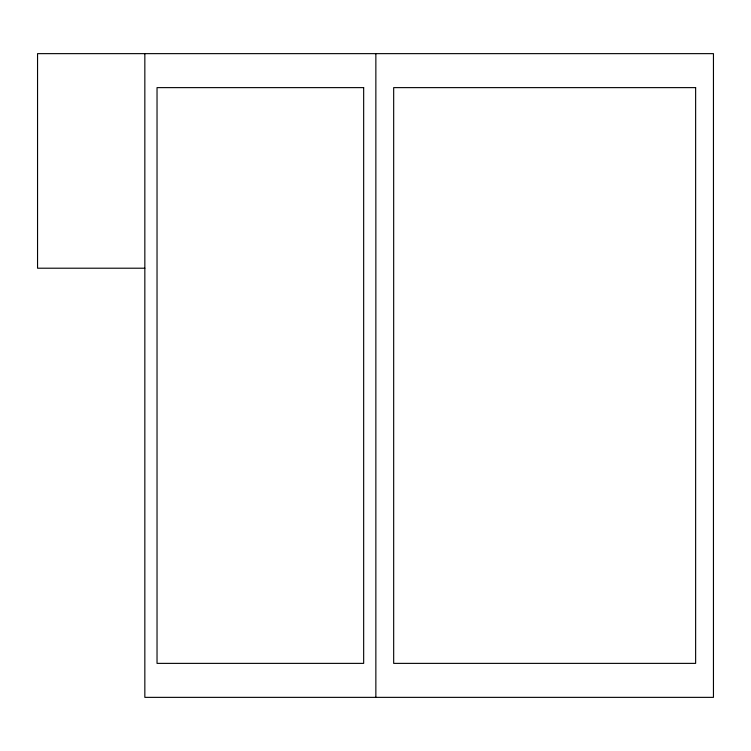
<?xml version="1.0" encoding="UTF-8"?>
<svg xmlns="http://www.w3.org/2000/svg" width="751" height="751" viewBox="0 0 751 751"><rect width="100%" height="100%" fill="white"/><g stroke="black" fill="none" stroke-linecap="round" stroke-linejoin="round"><path stroke-width="1.13" d="M144.84 268.21L37.55 268.21L37.55 53.64L713.45 53.64L713.45 697.36L144.84 697.36L144.84 53.64M375.857 53.64L375.857 697.36M363.662 87.623L157.034 87.623L157.034 663.377L363.662 663.377L363.662 87.623M695.633 87.623L393.674 87.623L393.674 663.377L695.633 663.377L695.633 87.623"/></g></svg>
